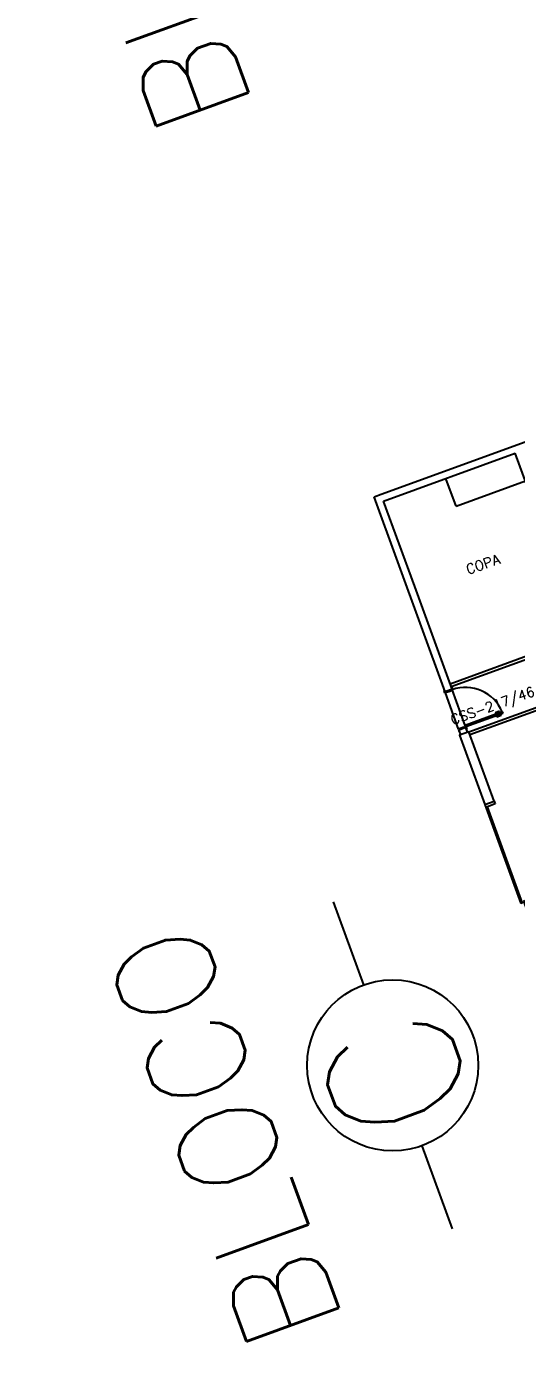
# Model space of a CAD drawing. Extents: x -152 to 150, y 325 to 437.
# Drawn here: x -151.52 to -141.56, y 363.59 to 390.46 of the extents above; entities that cross this region are included whole.
import ezdxf
from ezdxf.enums import TextEntityAlignment as Align

# ---------------------------------------------------------------- set-up
doc = ezdxf.new("R2010")
doc.units = 0
doc.header["$LTSCALE"] = 0.01
doc.header["$MEASUREMENT"] = 0
doc.layers.get('0').update_dxf_attribs({"linetype": 'CONTINUOUS'})
for name, color, linetype in [('ALV', 2, 'CONTINUOUS'), ('BANC', 2, 'CONTINUOUS'), ('DIV', 2, 'CONTINUOUS'), ('ESQ', 1, 'CONTINUOUS'), ('ESTR', 3, 'CONTINUOUS'), ('MACANETA', 2, 'CONTINUOUS'), ('MAÇANETA', 2, 'CONTINUOUS'), ('PORTA', 2, 'CONTINUOUS'), ('TEXTO', 2, 'CONTINUOUS'), ('TEXTO-ENDEREÇO', 2, 'CONTINUOUS'), ('TXT-IDENTIFICAÇÃO', 4, 'CONTINUOUS')]:
    doc.layers.add(name, color=color, linetype=linetype)
doc.styles.add('LEGENDA', font='romans.shx', dxfattribs={"height": 0.2})
doc.styles.add('UNB-100', font='simplex.shx', dxfattribs={"height": 3})
doc.styles.add('UNB-100-1', font='simplex.shx', dxfattribs={"height": 0.2})

# ---------------------------------------------------------------- blocks, each defined once
blk = doc.blocks.new('DOOR80')
at = {"layer": 'MACANETA'}
for p, q in [((-0.015, -0.755), (-0.015, -0.665)), ((-0.015, -0.665), (-0.01, -0.665)), ((-0.015, -0.755), (0.012, -0.755)), ((-0.01, -0.755), (-0.01, -0.665)), ((-0.01, -0.735), (0.012, -0.735)), ((0.012, -0.728), (0.015, -0.728)), ((0.012, -0.763), (0.012, -0.728)), ((0.012, -0.763), (0.015, -0.763)), ((0.053, -0.728), (0.05, -0.728)), ((0.053, -0.763), (0.05, -0.763)), ((0.053, -0.763), (0.053, -0.728)), ((0.075, -0.735), (0.053, -0.735)), ((0.08, -0.755), (0.053, -0.755)), ((0.075, -0.755), (0.075, -0.665)), ((0.08, -0.665), (0.075, -0.665)), ((0.08, -0.755), (0.08, -0.665))]:
    blk.add_line(p, q, dxfattribs=at)
at = {"layer": 'PORTA'}
for p, q in [((0.015, -0.8), (0.015, 0)), ((0.015, 0), (0.05, 0)), ((0.05, -0.8), (0.05, 0)), ((0.05, -0.8), (0.015, -0.8))]:
    blk.add_line(p, q, dxfattribs=at)
at = {"layer": 'PORTA', "color": 1}
blk.add_arc((0.02, 0), 0.8, 272.1491, 0, dxfattribs=at)
blk = doc.blocks.new('ESQCE')
for p, q in [((0, 0), (0, -2.143)), ((0.2, 0), (0.2, -0.06)), ((0.2, -0.06), (0, -0.06)), ((0.03, -0.06), (0.03, -2.143)), ((0.03, -1.056), (0, -1.056)), ((0.03, -1.086), (0, -1.086)), ((0.03, -2.113), (0, -2.113)), ((0.03, -2.143), (0, -2.143)), ((0.07, -2.113), (0.07, -4.253)), ((0.07, -2.113), (0.1, -2.113)), ((0.07, -2.143), (0.1, -2.143)), ((0.1, -2.113), (0.1, -4.253)), ((0.1, -3.199), (0.07, -3.199)), ((0.1, -3.229), (0.07, -3.229)), ((0, -4.256), (0, -6.443)), ((0.1, -4.256), (0, -4.256)), ((0.07, -4.223), (0.1, -4.223)), ((0.07, -4.253), (0.1, -4.253)), ((0.1, -4.256), (0.1, -4.316)), ((0.1, -4.316), (0, -4.316)), ((0.03, -4.346), (0, -4.346)), ((0.03, -4.316), (0.03, -6.443)), ((0.03, -6.413), (0, -6.413)), ((0.03, -6.443), (0, -6.443)), ((0.1, -6.413), (0.07, -6.413)), ((0.07, -6.413), (0.07, -8.571)), ((0.1, -6.443), (0.07, -6.443)), ((0.1, -6.413), (0.1, -8.571)), ((0.1, -7.485), (0.07, -7.485)), ((0.1, -7.515), (0.07, -7.515)), ((0, -8.541), (0.03, -8.541)), ((0, -8.541), (0, -10.694)), ((0, -8.571), (0.03, -8.571)), ((0.03, -8.541), (0.03, -10.694)), ((0.1, -8.541), (0.07, -8.541)), ((0.07, -8.571), (0.1, -8.571)), ((0.03, -9.628), (0, -9.628)), ((0.03, -9.658), (0, -9.658)), ((0.03, -10.664), (0, -10.664)), ((0.102, -10.694), (0, -10.694)), ((0, -10.694), (0, -10.755)), ((0.03, -10.694), (0, -10.694)), ((0.102, -10.755), (0.102, -10.694)), ((0, -10.755), (0.102, -10.755)), ((0.1, -10.755), (0.07, -10.755)), ((0.07, -10.755), (0.07, -12.882)), ((0.1, -10.785), (0.07, -10.785)), ((0.1, -10.755), (0.1, -12.882)), ((0.1, -11.77), (0.07, -11.77)), ((0.1, -11.8), (0.07, -11.8)), ((0.03, -12.852), (0, -12.852)), ((0.03, -12.852), (0, -12.852)), ((0, -12.852), (0, -12.887)), ((0.03, -12.882), (0, -12.882)), ((0, -12.887), (0, -15.019)), ((0.03, -12.852), (0.03, -14.95)), ((0.1, -12.852), (0.07, -12.852)), ((0.1, -12.882), (0.07, -12.882)), ((0.03, -13.898), (0, -13.898)), ((0.03, -13.958), (0, -13.958)), ((0, -14.95), (0.2, -14.95)), ((0.2, -14.95), (0.2, -15.019))]:
    blk.add_line(p, q)
blk = doc.blocks.new('ESQCE-SSC')
for p, q in [((0, 0), (0, -2.143)), ((0.2, 0), (0.2, -0.06)), ((0.2, -0.06), (0, -0.06)), ((0.03, -0.06), (0.03, -2.143)), ((0.03, -1.056), (0, -1.056)), ((0.03, -1.086), (0, -1.086)), ((0.03, -2.113), (0, -2.113)), ((0.03, -2.143), (0, -2.143)), ((0.07, -2.113), (0.07, -4.253)), ((0.07, -2.113), (0.1, -2.113)), ((0.07, -2.143), (0.1, -2.143)), ((0.1, -2.113), (0.1, -4.253)), ((0.1, -3.199), (0.07, -3.199)), ((0.1, -3.229), (0.07, -3.229)), ((0, -4.256), (0, -6.443)), ((0.1, -4.256), (0, -4.256)), ((0.07, -4.223), (0.1, -4.223)), ((0.07, -4.253), (0.1, -4.253)), ((0.1, -4.256), (0.1, -4.316)), ((0.1, -4.316), (0, -4.316)), ((0.03, -4.346), (0, -4.346)), ((0.03, -4.316), (0.03, -6.443)), ((0.03, -6.413), (0, -6.413)), ((0.03, -6.443), (0, -6.443)), ((0.1, -6.413), (0.07, -6.413)), ((0.07, -6.413), (0.07, -8.571)), ((0.1, -6.443), (0.07, -6.443)), ((0.1, -6.413), (0.1, -8.571)), ((0.1, -7.485), (0.07, -7.485)), ((0.1, -7.515), (0.07, -7.515)), ((0, -8.541), (0.03, -8.541)), ((0, -8.541), (0, -10.694)), ((0, -8.571), (0.03, -8.571)), ((0.03, -8.541), (0.03, -10.694)), ((0.1, -8.541), (0.07, -8.541)), ((0.07, -8.571), (0.1, -8.571)), ((0.03, -9.628), (0, -9.628)), ((0.03, -9.658), (0, -9.658)), ((0.03, -10.664), (0, -10.664)), ((0.102, -10.694), (0, -10.694)), ((0, -10.694), (0, -10.755)), ((0.03, -10.694), (0, -10.694)), ((0.102, -10.755), (0.102, -10.694)), ((0, -10.755), (0.102, -10.755)), ((0.1, -10.755), (0.07, -10.755)), ((0.07, -10.755), (0.07, -12.882)), ((0.1, -10.785), (0.07, -10.785)), ((0.1, -10.755), (0.1, -12.882)), ((0.1, -11.77), (0.07, -11.77)), ((0, -12.887), (0, -15.019)), ((0.03, -12.852), (0.03, -14.95)), ((0, -14.95), (0.2, -14.95)), ((0.2, -14.95), (0.2, -15.019))]:
    blk.add_line(p, q)

msp = doc.modelspace()

# ---------------------------------------------------------------- linework, layer by layer
at = {"layer": 'ALV'}
for p, q in [((-144.313, 380.953), (-138.744, 382.98)), ((-144.262, 380.812), (-141.584, 381.787)), ((-140.216, 378.028), (-141.584, 381.787)), ((-144.454, 380.901), (-144.313, 380.953)), ((-143.011, 376.936), (-144.454, 380.901)), ((-143.629, 379.073), (-144.262, 380.812)), ((-142.87, 376.987), (-143.629, 379.073)), ((-142.87, 376.987), (-143.011, 376.936)), ((-142.586, 376.207), (-142.727, 376.156)), ((-142.552, 376.113), (-142.586, 376.207)), ((-142.693, 376.062), (-142.727, 376.156))]:
    msp.add_line(p, q, dxfattribs=at)
at = {"layer": 'BANC'}
for q in [(-142.993, 381.274), (-141.378, 381.223)]:
    msp.add_line((-142.788, 380.71), q, dxfattribs=at)
at = {"layer": 'DIV'}
for p, q in [((-142.91, 377.098), (-141.059, 377.772)), ((-142.889, 377.042), (-141.038, 377.715)), ((-142.528, 376.122), (-139.897, 377.08)), ((-142.508, 376.065), (-139.876, 377.023))]:
    msp.add_line(p, q, dxfattribs=at)
at = {"layer": 'ESTR'}
msp.add_lwpolyline([(-142.203, 374.644), (-142.015, 374.712), (-142.528, 376.122), (-142.716, 376.053)], close=True, dxfattribs=at)
at = {"layer": 'PORTA'}
for p, q in [((-142.885, 377.03), (-142.876, 377.033)), ((-142.876, 377.033), (-142.859, 376.986)), ((-143.032, 376.965), (-143.023, 376.969)), ((-143.015, 376.918), (-143.032, 376.965)), ((-143.006, 376.922), (-143.015, 376.918)), ((-143.011, 376.936), (-143.006, 376.922)), ((-143.002, 376.912), (-143.006, 376.922)), ((-142.894, 376.952), (-143.002, 376.912)), ((-142.865, 376.973), (-142.897, 376.961)), ((-142.897, 376.961), (-142.894, 376.952)), ((-142.87, 376.987), (-142.868, 376.983)), ((-142.859, 376.986), (-142.868, 376.983)), ((-142.868, 376.983), (-142.865, 376.973)), ((-142.627, 376.219), (-142.735, 376.179)), ((-142.624, 376.209), (-142.627, 376.219)), ((-142.591, 376.221), (-142.624, 376.209)), ((-142.588, 376.212), (-142.591, 376.221)), ((-142.578, 376.215), (-142.588, 376.212)), ((-142.586, 376.207), (-142.588, 376.212)), ((-142.561, 376.168), (-142.578, 376.215)), ((-142.732, 376.17), (-142.741, 376.167)), ((-142.741, 376.167), (-142.724, 376.12)), ((-142.735, 376.179), (-142.732, 376.17)), ((-142.727, 376.156), (-142.732, 376.17)), ((-142.724, 376.12), (-142.715, 376.123)), ((-142.57, 376.165), (-142.561, 376.168))]:
    msp.add_line(p, q, dxfattribs=at)
at = {"layer": 'PORTA', "color": 1}
for p, q in [((-142.735, 376.179), (-143.002, 376.912)), ((-142.603, 376.254), (-142.868, 376.983))]:
    msp.add_line(p, q, dxfattribs=at)
at = {"layer": 'TXT-IDENTIFICAÇÃO', "color": 2}
for p, q in [((-145.283, 372.666), (-144.67, 370.977)), ((-143.482, 367.709), (-142.869, 366.02))]:
    msp.add_line(p, q, dxfattribs=at)
msp.add_circle((-144.076, 369.343), 1.739, dxfattribs=at)

# ---------------------------------------------------------------- block references
at = {"layer": 'ESQ', "rotation": 20.00000000000009}
for name in ['ESQCE', 'ESQCE-SSC']:
    msp.add_blockref(name, (-142.203, 374.644), dxfattribs=at)
at = {"layer": 'MAÇANETA', "rotation": 110.0000000025704}
msp.add_blockref('DOOR80', (-142.586, 376.207), dxfattribs=at)

# ---------------------------------------------------------------- texts
at = {"layer": 'TEXTO', "style": 'UNB-100'}
msp.add_text('COPA', height=0.2, rotation=19.0602, dxfattribs=at).set_placement((-142.21, 379.433), align=Align.CENTER)
at = {"layer": 'TEXTO-ENDEREÇO', "style": 'UNB-100-1'}
msp.add_text('CSS-217/46', height=0.2, rotation=19.4226, dxfattribs=at).set_placement((-142.013, 376.562), align=Align.CENTER)
at = {"layer": 'TXT-IDENTIFICAÇÃO', "color": 4, "style": 'LEGENDA'}
for s, height, p in [('BLOCO ', 2, (-146.891, 388.792)), ('BLOCO ', 2, (-145.054, 364.093)), ('C', 2.7, (-142.348, 368.457))]:
    msp.add_text(s, height=height, rotation=109.9691, dxfattribs=at).set_placement(p)

doc.saveas('drawing.dxf')
